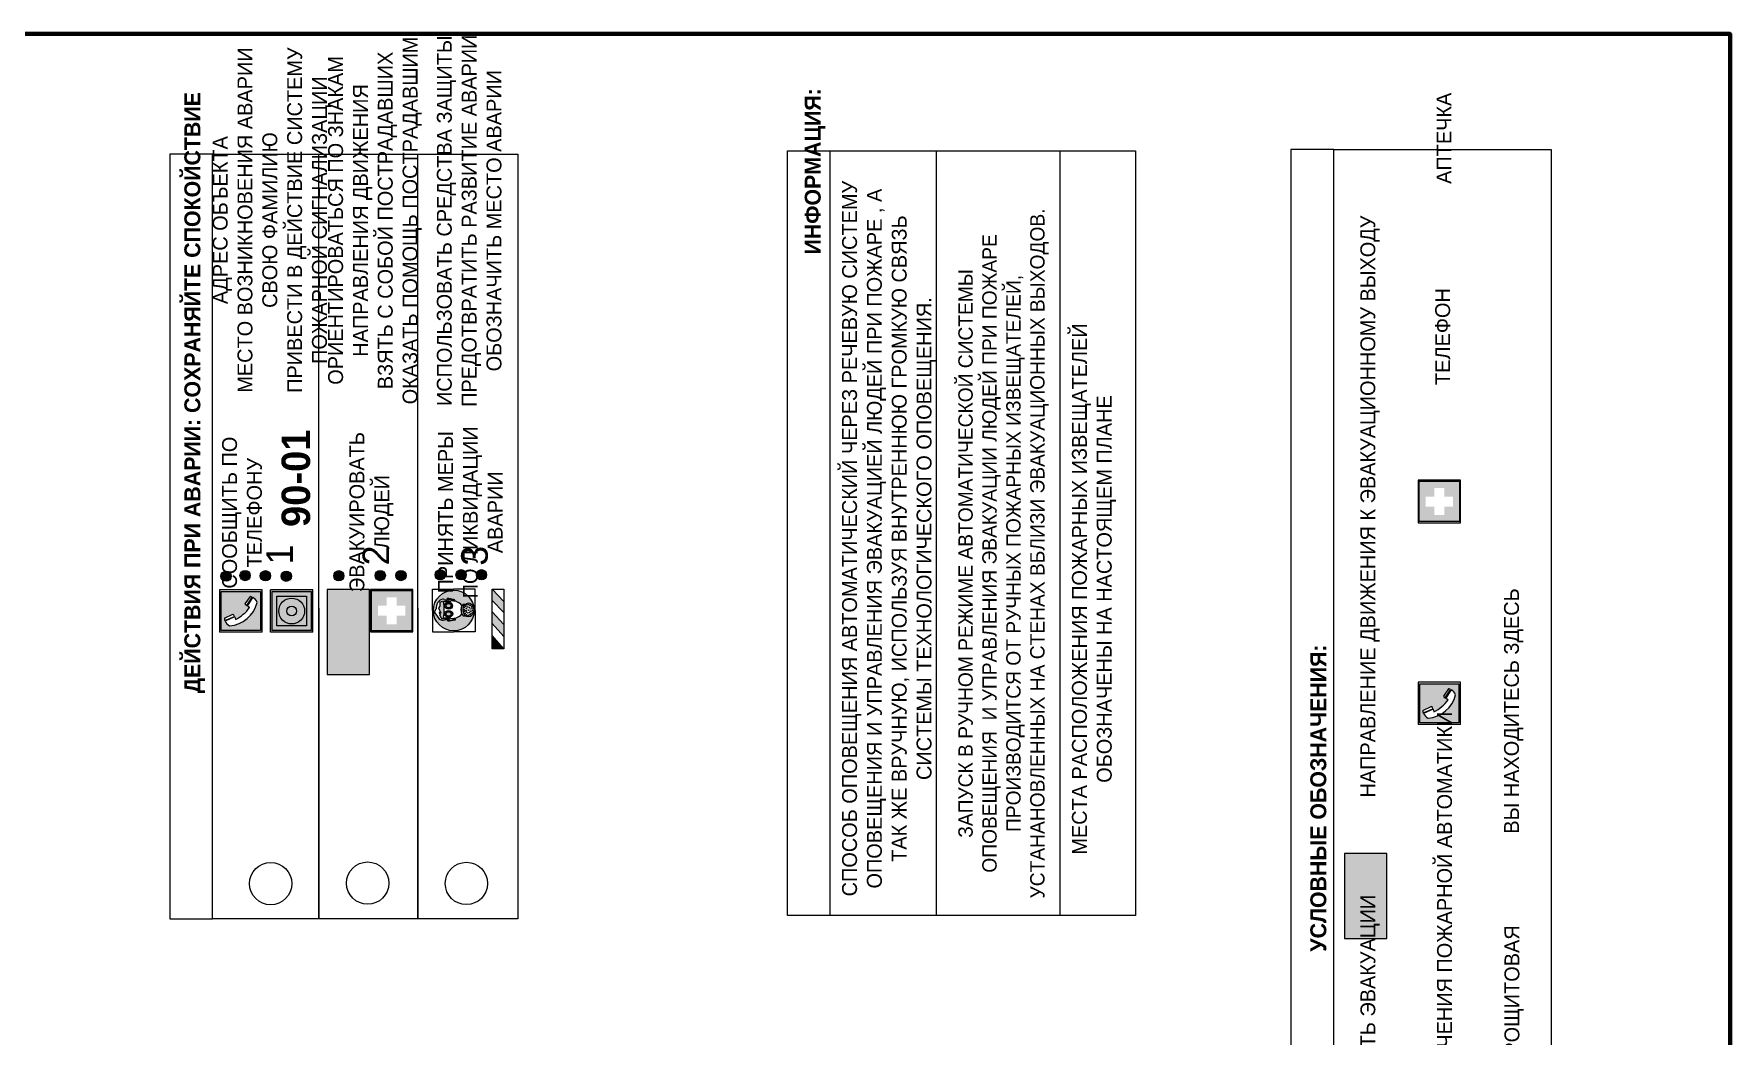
# Model space of a CAD drawing. Header units: millimetres. Extents: x 13810 to 67229, y 12374 to 21950.
# Drawn here: x 26158.4 to 26477.2, y 20079.4 to 20267.8 of the extents above; entities that cross this region are included whole.
import ezdxf

# ---------------------------------------------------------------- set-up
doc = ezdxf.new("R2010")
doc.units = ezdxf.units.MM
doc.layers.add('План_Штампы', color=7, linetype='Continuous')
doc.styles.add('обычный', font='arial.ttf')

# ---------------------------------------------------------------- blocks, each defined once
blk = doc.blocks.new('A$C38D26F80')
h = blk.add_hatch(color=5)
h.dxf.hatch_style = 1
h.paths.add_polyline_path([(-8.77, -4.48, 1), (-0.19, -4.48, 1)])
h.paths.add_polyline_path([(-6.75, -3.58), (-6.75, -3.31), (-6.62, -3.22), (-6.5, -3.22), (-6.42, -3.3), (-6.39, -3.28), (-6.59, -2.23), (-6.59, -2.01), (-6.38, -1.58), (-4.76, -0.4), (-4.13, -0.79, -0.362848), (-2.1, -2.1, -0.201049), (-2.17, -2.48, 0.085434), (-2.26, -3.13), (-1.9, -3.16), (-2.25, -4.7), (-2.4, -4.59), (-2.43, -4.34), (-2.36, -4.34), (-2.14, -3.34), (-2.47, -3.42), (-2.58, -1.95), (-2.77, -1.58), (-3.58, -1.52), (-3.92, -1.26), (-5.05, -1.73), (-4.87, -1.39), (-5.41, -1.6), (-5.41, -1.46), (-6.13, -1.87), (-6.18, -3.5), (-6.56, -3.47), (-6.37, -4.59), (-6.16, -4.43), (-6.16, -4.66), (-6.36, -4.79), (-6.37, -4.8), (-6.51, -4.76)], flags=16)
h.paths.add_polyline_path([(-6.51, -4.76), (-6.36, -4.79), (-6.37, -4.8)], flags=0)
h.paths.add_polyline_path([(-5.92, -2.34, 0.089508), (-2.67, -2.35), (-2.48, -3.88, -0.268602), (-3.4, -6.18, 0.262449), (-5.2, -6.18, -0.268602), (-6.11, -3.88)], flags=16)
edge = h.paths.add_edge_path(flags=16)
edge.add_ellipse((-5.19, -3.41), major_axis=(0, 0.842), ratio=0.848992, start_angle=0, end_angle=360)
edge = h.paths.add_edge_path(flags=0)
edge.add_ellipse((-5.19, -3.39), major_axis=(0, 0.665), ratio=0.853798, start_angle=0, end_angle=360)
edge = h.paths.add_edge_path(flags=0)
edge.add_ellipse((-5.19, -3.4), major_axis=(0, 0.528), ratio=0.864094, start_angle=0, end_angle=360)
edge = h.paths.add_edge_path(flags=16)
edge.add_ellipse((-3.47, -3.4), major_axis=(0, 0.842), ratio=0.848992, start_angle=0, end_angle=360)
h.paths.add_polyline_path([(-3.13, -6.45), (-3.13, -6.84, 0.383174), (-5.57, -6.85), (-5.57, -6.49, -0.369952)], flags=16)
edge = h.paths.add_edge_path(flags=0)
edge.add_ellipse((-3.47, -3.39), major_axis=(0, 0.665), ratio=0.853798, start_angle=0, end_angle=360)
edge = h.paths.add_edge_path(flags=0)
edge.add_ellipse((-3.47, -3.4), major_axis=(0, 0.528), ratio=0.864094, start_angle=0, end_angle=360)
edge = h.paths.add_edge_path(flags=16)
edge.add_ellipse((-4.34, -7.57), major_axis=(-1.48, 0), ratio=0.744955, start_angle=0, end_angle=360)
h.paths.add_polyline_path([(-5.01, -6.85, -1), (-5.15, -6.85, -1)], flags=0)
h.paths.add_polyline_path([(-5.33, -7.14, -1), (-5.47, -7.14, -1)], flags=0)
h.paths.add_polyline_path([(-4.61, -6.71, -1), (-4.74, -6.71, -1)], flags=16)
h.paths.add_polyline_path([(-5.43, -7.51, -1), (-5.57, -7.51, -1)], flags=0)
h.paths.add_polyline_path([(-4.26, -6.67, -1), (-4.4, -6.67, -1)], flags=16)
h.paths.add_polyline_path([(-4.74, -7.14, -1), (-4.88, -7.14, -1)], flags=0)
h.paths.add_polyline_path([(-4.93, -7.43, -1), (-5.07, -7.43, -1)], flags=0)
h.paths.add_polyline_path([(-4.41, -7.07, -1), (-4.54, -7.07, -1)], flags=0)
h.paths.add_polyline_path([(-5.33, -7.87, -1), (-5.46, -7.87, -1)], flags=0)
h.paths.add_polyline_path([(-3.8, -6.71, -1), (-3.94, -6.71, -1)], flags=16)
h.paths.add_polyline_path([(-4.85, -7.78, -1), (-4.98, -7.78, -1)], flags=0)
h.paths.add_polyline_path([(-3.96, -7.14, -1), (-4.1, -7.14, -1)], flags=0)
h.paths.add_polyline_path([(-4.33, -7.53, -1), (-4.47, -7.53, -1)], flags=0)
h.paths.add_polyline_path([(-5.09, -8.12, -1), (-5.23, -8.12, -1)], flags=0)
h.paths.add_polyline_path([(-3.5, -6.94, -1), (-3.64, -6.94, -1)], flags=0)
h.paths.add_polyline_path([(-4.54, -7.97, -1), (-4.68, -7.97, -1)], flags=0)
h.paths.add_polyline_path([(-3.66, -7.39, -1), (-3.8, -7.39, -1)], flags=0)
h.paths.add_polyline_path([(-4.73, -8.35, -1), (-4.86, -8.35, -1)], flags=0)
h.paths.add_polyline_path([(-4.09, -7.96, -1), (-4.23, -7.96, -1)], flags=0)
h.paths.add_polyline_path([(-3.77, -7.74, -1), (-3.91, -7.74, -1)], flags=0)
h.paths.add_polyline_path([(-3.22, -7.27, -1), (-3.35, -7.27, -1)], flags=0)
h.paths.add_polyline_path([(-4.34, -8.4, -1), (-4.47, -8.4, -1)], flags=0)
h.paths.add_polyline_path([(-3.16, -7.61, -1), (-3.3, -7.61, -1)], flags=0)
h.paths.add_polyline_path([(-3.9, -8.35, -1), (-4.04, -8.35, -1)], flags=0)
h.paths.add_polyline_path([(-3.32, -7.91, -1), (-3.46, -7.91, -1)], flags=0)
h.paths.add_polyline_path([(-3.55, -8.23, -1), (-3.69, -8.23, -1)], flags=0)
at = {"color": 5, "lineweight": 5}
for p, q in [((-4.48, 0), (-8.96, 0)), ((-8.96, 0), (-8.96, -4.48)), ((-4.48, 0), (0, 0)), ((0, 0), (0, -4.48)), ((-6.75, -3.31), (-6.62, -3.22)), ((-6.75, -3.58), (-6.75, -3.31)), ((-6.62, -3.22), (-6.5, -3.22)), ((-6.59, -2.01), (-6.38, -1.58)), ((-6.59, -2.23), (-6.59, -2.01)), ((-6.39, -3.28), (-6.59, -2.23)), ((-6.18, -3.5), (-6.56, -3.47)), ((-6.56, -3.47), (-6.37, -4.59)), ((-6.5, -3.22), (-6.42, -3.3)), ((-6.42, -3.3), (-6.39, -3.28)), ((-6.38, -1.58), (-4.76, -0.4)), ((-6.13, -1.87), (-6.18, -3.5)), ((-5.41, -1.46), (-6.13, -1.87)), ((-5.92, -2.34), (-6.11, -3.88)), ((-4.87, -1.39), (-5.41, -1.6)), ((-5.41, -1.6), (-5.41, -1.46)), ((-3.92, -1.26), (-5.05, -1.73)), ((-5.05, -1.73), (-4.87, -1.39)), ((-4.76, -0.4), (-4.13, -0.79)), ((-3.58, -1.52), (-3.92, -1.26)), ((-2.77, -1.58), (-3.58, -1.52)), ((-2.58, -1.95), (-2.77, -1.58)), ((-2.67, -2.34), (-2.48, -3.88)), ((-2.47, -3.42), (-2.58, -1.95)), ((-2.14, -3.34), (-2.47, -3.42)), ((-2.36, -4.34), (-2.14, -3.34)), ((-1.9, -3.16), (-2.26, -3.13)), ((-2.25, -4.7), (-1.9, -3.16)), ((-8.96, -8.96), (-8.96, -4.48)), ((-6.51, -4.76), (-6.75, -3.58)), ((-6.37, -4.8), (-6.51, -4.76)), ((-6.37, -4.59), (-6.16, -4.43)), ((-6.16, -4.66), (-6.37, -4.8)), ((-6.16, -4.43), (-6.16, -4.66)), ((-5.57, -6.49), (-5.57, -6.85)), ((-3.13, -6.45), (-3.13, -6.84)), ((-2.43, -4.34), (-2.4, -4.59)), ((-2.43, -4.34), (-2.36, -4.34)), ((-2.4, -4.59), (-2.25, -4.7)), ((0, -8.96), (0, -4.48)), ((-4.48, -8.96), (-8.96, -8.96)), ((-4.48, -8.96), (0, -8.96))]:
    blk.add_line(p, q, dxfattribs=at)
at = {"color": 5}
for p, q in [((-6.75, -3.31), (-6.62, -3.22)), ((-6.75, -3.58), (-6.75, -3.31)), ((-6.62, -3.22), (-6.5, -3.22)), ((-6.59, -2.01), (-6.38, -1.58)), ((-6.59, -2.23), (-6.59, -2.01)), ((-6.39, -3.28), (-6.59, -2.23)), ((-6.18, -3.5), (-6.56, -3.47)), ((-6.56, -3.47), (-6.37, -4.59)), ((-6.5, -3.22), (-6.42, -3.3)), ((-6.42, -3.3), (-6.39, -3.28)), ((-6.38, -1.58), (-4.76, -0.4)), ((-6.13, -1.87), (-6.18, -3.5)), ((-5.41, -1.46), (-6.13, -1.87)), ((-4.87, -1.39), (-5.41, -1.6)), ((-5.41, -1.6), (-5.41, -1.46)), ((-3.92, -1.26), (-5.05, -1.73)), ((-5.05, -1.73), (-4.87, -1.39)), ((-4.76, -0.4), (-4.13, -0.79)), ((-3.58, -1.52), (-3.92, -1.26)), ((-2.77, -1.58), (-3.58, -1.52)), ((-2.58, -1.95), (-2.77, -1.58)), ((-2.47, -3.42), (-2.58, -1.95)), ((-2.14, -3.34), (-2.47, -3.42)), ((-2.36, -4.34), (-2.14, -3.34)), ((-2.26, -3.13), (-1.9, -3.16)), ((-1.9, -3.16), (-2.25, -4.7)), ((-6.51, -4.76), (-6.75, -3.58)), ((-6.37, -4.8), (-6.51, -4.76)), ((-6.36, -4.79), (-6.51, -4.76)), ((-6.37, -4.59), (-6.16, -4.43)), ((-6.16, -4.66), (-6.37, -4.8)), ((-6.16, -4.66), (-6.36, -4.79)), ((-6.16, -4.43), (-6.16, -4.66)), ((-2.4, -4.59), (-2.43, -4.34)), ((-2.43, -4.34), (-2.36, -4.34)), ((-2.25, -4.7), (-2.4, -4.59))]:
    blk.add_line(p, q, dxfattribs=at)
at = {"color": 5, "lineweight": 5}
for centre, radius in [((-4.48, -4.48), 4.29), ((-5.4, -7.14), 0.0678), ((-5.08, -6.85), 0.0678), ((-4.81, -7.14), 0.0678), ((-4.67, -6.71), 0.0678), ((-4.47, -7.07), 0.0678), ((-4.33, -6.67), 0.0678), ((-4.03, -7.14), 0.0678), ((-3.87, -6.71), 0.0678), ((-3.57, -6.94), 0.0678), ((-5.5, -7.51), 0.0678), ((-5.4, -7.87), 0.0678), ((-5.16, -8.12), 0.0678), ((-5, -7.43), 0.0678), ((-4.91, -7.78), 0.0678), ((-4.79, -8.35), 0.0678), ((-4.61, -7.97), 0.0678), ((-4.4, -7.53), 0.0678), ((-4.4, -8.4), 0.0678), ((-4.16, -7.96), 0.0678), ((-3.97, -8.35), 0.0678), ((-3.84, -7.74), 0.0678), ((-3.73, -7.39), 0.0678), ((-3.62, -8.23), 0.0678), ((-3.39, -7.91), 0.0678), ((-3.28, -7.27), 0.0678), ((-3.23, -7.61), 0.0678)]:
    blk.add_circle(centre, radius, dxfattribs=at)
for centre, radius, start, end in [((-4.28, 6.66), 9.15, 259.6987, 280.1569), ((-0.47, -3.05), 1.79, 161.5846, 182.4584), ((-2.6, -2.2), 0.513, 326.4781, 11.7739), ((-3.66, -4.24), 2.47, 171.573, 231.7124), ((-4.33, -7.88), 1.87, 50.358, 131.5662), ((-4.34, -8.2), 1.82, 48.4943, 132.3565), ((-4.3, -7.78), 1.83, 60.5889, 119.4111), ((-4.93, -4.24), 2.47, 308.2876, 8.427)]:
    blk.add_arc(centre, radius, start, end, dxfattribs=at)
at = {"color": 5}
for centre, radius, start, end in [((-3.89, -2.66), 1.88, 17.387, 97.1599), ((-0.35, -3.07), 1.91, 162.2553, 181.7878), ((-2.6, -2.2), 0.511, 326.3906, 11.8614)]:
    blk.add_arc(centre, radius, start, end, dxfattribs=at)
at = {"color": 5, "lineweight": 5}
for centre, major_axis, ratio in [((-5.19, -3.41), (0, 0.842), 0.848992), ((-5.19, -3.39), (0, 0.665), 0.853798), ((-5.19, -3.4), (0, 0.528), 0.864094), ((-3.47, -3.4), (0, 0.842), 0.848992), ((-3.47, -3.39), (0, 0.665), 0.853798), ((-3.47, -3.4), (0, 0.528), 0.864094), ((-4.34, -7.57), (-1.48, 0), 0.744955)]:
    blk.add_ellipse(centre, major_axis=major_axis, ratio=ratio, dxfattribs=at)
blk = doc.blocks.new('A$C47DD6509')
at = {"lineweight": 5}
for points in [[(-8.69, 0), (-11.19, 0), (-11.19, -2.22)], [(-4.22, 0), (-6.45, 0), (-8.91, -2.22), (-6.61, -2.22)], [(0, 0), (-2.09, 0), (-4.36, -2.22), (-2.29, -2.22)]]:
    blk.add_hatch(color=242, dxfattribs=at).paths.add_polyline_path(points)
at = {"color": 242, "lineweight": 5}
for p, q in [((-11.19, -2.22), (-8.69, 0)), ((-11.19, -2.22), (-11.19, 0)), ((-11.19, 0), (-8.69, 0)), ((-11.19, 0), (0, 0)), ((-8.91, -2.22), (-6.45, 0)), ((-6.61, -2.22), (-4.22, 0)), ((-4.36, -2.22), (-2.09, 0)), ((-2.29, -2.22), (0, 0)), ((0, 0), (0, -2.22)), ((0, -2.22), (-11.19, -2.22))]:
    blk.add_line(p, q, dxfattribs=at)
blk = doc.blocks.new('A$C32E8229D')
at = {"true_color": 0xffffff}
blk.add_hatch(color=7, dxfattribs=at).paths.add_polyline_path([(0, 0), (0, -8), (16, -8), (16, 0)])
h = blk.add_hatch(color=126)
h.paths.add_polyline_path([(0.2, -0.2), (15.8, -0.2), (15.8, -7.8), (0.2, -7.8)])
h.paths.add_polyline_path([(13.49, -2.05), (12.08, -2.05), (11.37, -2.63, 0.162397), (11.29, -2.84), (11.29, -3.63), (10.35, -3.63), (10.35, -4.05), (11.68, -4.05), (11.68, -3.48), (12.26, -4.28), (11.29, -5.1), (11.29, -6.78), (11.85, -6.78), (11.85, -5.44), (12.8, -4.64), (12.8, -5.94), (14.46, -5.94), (14.46, -5.39), (13.45, -5.39), (13.45, -3.97), (12.46, -2.59), (13.15, -2.59), (13.69, -3.34), (14.18, -3)], flags=16)
h.paths.add_polyline_path([(10.74, -1.82, 1), (11.8, -1.82, 1)], flags=16)
h.paths.add_polyline_path([(9.39, -3.59), (5.99, -3.59), (6.56, -3.03), (5.91, -3.03), (5.1, -3.83), (5.91, -4.64), (6.56, -4.64), (5.99, -4.09), (9.39, -4.09)], flags=16)
h.paths.add_polyline_path([(4.29, -1.08), (1.72, -1.08), (1.72, -6.6), (4.29, -6.6)], flags=16)
at = {"color": 126}
blk.add_lwpolyline([(16, -8), (0, -8), (0, 0), (16, 0)], close=True, dxfattribs=at)
blk = doc.blocks.new('A$C18900ED3')
h = blk.add_hatch(color=126)
h.paths.add_polyline_path([(-0.18, -0.18), (-7.02, -0.18), (-7.02, -7.02), (-0.18, -7.02)])
h.paths.add_polyline_path([(-5.89, -4.46), (-5.89, -2.77), (-4.46, -2.77), (-4.46, -1.31), (-2.77, -1.31), (-2.77, -2.77), (-1.33, -2.77), (-1.33, -4.46), (-2.77, -4.46), (-2.77, -5.89), (-4.46, -5.89), (-4.46, -4.46)], flags=16)
at = {"color": 126}
for p, q in [((-7.2, 0), (-7.2, -7.2)), ((0, 0), (-7.2, 0)), ((0, -7.2), (0, 0)), ((-7.02, -7.02), (-7.02, -0.18)), ((-7.02, -0.18), (-0.18, -0.18)), ((-0.18, -0.18), (-0.18, -7.02)), ((-7.2, -7.2), (0, -7.2)), ((-0.18, -7.02), (-7.02, -7.02))]:
    blk.add_line(p, q, dxfattribs=at)
blk = doc.blocks.new('A$C456E1F9C')
at = {"lineweight": 5}
h = blk.add_hatch(color=242, dxfattribs=at)
h.paths.add_polyline_path([(0.51, -1.47), (0.51, -13.26), (12.29, -13.26), (12.29, -1.47)])
h.paths.add_polyline_path([(5.42, -4.95, -0.254479), (4.78, -5.4), (3.52, -2.53, -0.209735), (4.23, -2.4)], flags=16)
h.paths.add_polyline_path([(8.53, -8.6), (10.87, -10.17), (10.54, -10.76), (8.03, -9.13, -0.192251)], flags=16)
h.paths.add_polyline_path([(4.61, -5.49, 0.005518), (3.87, -5.72, 0.128647), (7.49, -10.01, 0.00809), (7.83, -9.33), (10.47, -10.97, -0.16736), (8.99, -12.25, -0.327862), (1.95, -3.95, -0.166952), (3.36, -2.62)], flags=16)
at = {"color": 242, "lineweight": 5}
for p, q in [((0, -13.77), (0, -0.97)), ((12.8, -0.97), (0, -0.97)), ((4.61, -5.49), (3.36, -2.62)), ((3.52, -2.53), (4.78, -5.4)), ((4.23, -2.4), (5.42, -4.95)), ((12.8, -13.77), (12.8, -0.97)), ((7.83, -9.33), (10.47, -10.97)), ((8.03, -9.13), (10.54, -10.76)), ((10.81, -10.12), (8.53, -8.6)), ((10.8, -10.3), (10.81, -10.12)), ((0, -13.77), (12.8, -13.77)), ((10.54, -10.76), (10.8, -10.3))]:
    blk.add_line(p, q, dxfattribs=at)
blk.add_lwpolyline([(0.51, -1.47), (12.29, -1.47), (12.29, -13.26), (0.51, -13.26)], close=True, dxfattribs=at)
for centre, radius, start, end in [((4.59, -5.34), 2.99, 114.2845, 152.1974), ((11.12, -3.31), 9.19, 183.9915, 256.6009), ((4.02, -3.27), 0.891, 76.3284, 123.7092), ((4.68, -4.59), 0.824, 276.9621, 334.0723), ((14.98, -39.1), 35.17, 107.1487, 108.4135), ((13.86, -0.94), 11.08, 205.5536, 234.8762), ((-13.31, 0.8), 23.44, 332.5487, 334.4027), ((8.94, -9.5), 0.989, 114.4092, 157.9388), ((7.87, -9.46), 3, 291.9291, 329.9329)]:
    blk.add_arc(centre, radius, start, end, dxfattribs=at)
blk = doc.blocks.new('A$C54414219')
at = {"true_color": 0xffffff}
h = blk.add_hatch(color=7, dxfattribs=at)
h.paths.add_polyline_path([(2.39, -9.45), (2.39, -18.3), (11.23, -18.3), (11.23, -9.45)], flags=0)
h.paths.add_polyline_path([(10.71, -13.87, -1), (2.92, -13.87, -1)], flags=0)
h.paths.add_polyline_path([(8.3, -13.87, -1), (5.33, -13.87, -1)], flags=0)
h.paths.add_polyline_path([(0.41, -7.47), (0.41, -20.27), (13.21, -20.27), (13.21, -7.47)])
h.paths.add_polyline_path([(0.92, -19.77), (12.71, -19.77), (12.71, -7.98), (0.92, -7.98)], flags=16)
h.paths.add_polyline_path([(11.23, -9.45), (11.23, -18.3), (2.39, -18.3), (2.39, -9.45)], flags=0)
at = {"lineweight": 5}
h = blk.add_hatch(color=242, dxfattribs=at)
h.paths.add_polyline_path([(12.71, -7.98), (0.92, -7.98), (0.92, -19.77), (12.71, -19.77)])
h.paths.add_polyline_path([(11.23, -18.3), (2.39, -18.3), (2.39, -9.45), (11.23, -9.45)], flags=16)
h.paths.add_polyline_path([(10.71, -13.87, -1), (2.92, -13.87, -1)], flags=0)
h.paths.add_polyline_path([(8.3, -13.87, -1), (5.33, -13.87, -1)], flags=0)
at = {"true_color": 0xffffff}
h = blk.add_hatch(color=7, dxfattribs=at)
h.paths.add_polyline_path([(2.39, -9.45), (2.39, -18.3), (11.23, -18.3), (11.23, -9.45)])
h.paths.add_polyline_path([(10.71, -13.87, -1), (2.92, -13.87, -1)], flags=16)
h.paths.add_polyline_path([(8.3, -13.87, -1), (5.33, -13.87, -1)], flags=0)
at = {"lineweight": 5}
h = blk.add_hatch(color=242, dxfattribs=at)
h.paths.add_polyline_path([(2.92, -13.87, 1), (10.71, -13.87, 1)])
h.paths.add_polyline_path([(8.3, -13.87, -1), (5.33, -13.87, -1)], flags=16)
at = {"color": 242, "lineweight": 5}
for p, q in [((0.41, -20.27), (0.41, -7.47)), ((0.41, -7.47), (13.21, -7.47)), ((0.41, -7.47), (13.21, -7.47)), ((13.21, -20.27), (13.21, -7.47)), ((0.41, -20.27), (13.21, -20.27))]:
    blk.add_line(p, q, dxfattribs=at)
for points in [[(0.92, -7.98), (12.71, -7.98), (12.71, -19.77), (0.92, -19.77)], [(2.39, -9.45), (11.23, -9.45), (11.23, -18.3), (2.39, -18.3)]]:
    blk.add_lwpolyline(points, close=True, dxfattribs=at)
for radius in [3.89, 1.49]:
    blk.add_circle((6.81, -13.87), radius, dxfattribs=at)

msp = doc.modelspace()

# ---------------------------------------------------------------- hatches: boundary and pattern name
at = {"lineweight": 0}
h = msp.add_hatch(color=256, dxfattribs=at)
h.dxf.hatch_style = 1
h.paths.add_polyline_path([(26194.49, 20164.91, 1), (26194.49, 20166.84, 1)])
h = msp.add_hatch(color=256, dxfattribs=at)
h.dxf.hatch_style = 1
h.paths.add_polyline_path([(26198.08, 20165.01, 1), (26198.08, 20166.95, 1)])
h = msp.add_hatch(color=256, dxfattribs=at)
h.dxf.hatch_style = 1
h.paths.add_polyline_path([(26201.89, 20164.97, 1), (26201.89, 20166.91, 1)])
h = msp.add_hatch(color=256, dxfattribs=at)
h.dxf.hatch_style = 1
h.paths.add_polyline_path([(26205.82, 20164.89, 1), (26205.82, 20166.82, 1)])
h = msp.add_hatch(color=256, dxfattribs=at)
h.dxf.hatch_style = 1
h.paths.add_polyline_path([(26215.7, 20164.98, 1), (26215.7, 20166.91, 1)])
h = msp.add_hatch(color=256, dxfattribs=at)
h.dxf.hatch_style = 1
h.paths.add_polyline_path([(26223.48, 20165.02, 1), (26223.48, 20166.95, 1)])
h = msp.add_hatch(color=256, dxfattribs=at)
h.dxf.hatch_style = 1
h.paths.add_polyline_path([(26227.38, 20165.01, 1), (26227.38, 20166.94, 1)])
h = msp.add_hatch(color=256, dxfattribs=at)
h.dxf.hatch_style = 1
h.paths.add_polyline_path([(26234.74, 20165.17, 1), (26234.74, 20167.1, 1)])
h = msp.add_hatch(color=256, dxfattribs=at)
h.dxf.hatch_style = 1
h.paths.add_polyline_path([(26238.68, 20165.16, 1), (26238.68, 20167.09, 1)])
h = msp.add_hatch(color=256, dxfattribs=at)
h.dxf.hatch_style = 1
h.paths.add_polyline_path([(26242.52, 20165.16, 1), (26242.52, 20167.1, 1)])

# ---------------------------------------------------------------- linework, layer by layer
at = {"color": 2, "lineweight": 100}
msp.add_lwpolyline([(25877.24, 20267.83), (26477.24, 20267.83), (26477.24, 19872.83), (25877.24, 19872.83)], close=True, dxfattribs=at)
for points in [[(26191.96, 20101.43), (26191.96, 20245.2), (26183.91, 20245.2), (26183.91, 20101.43)], [(26191.96, 20101.43), (26191.96, 20245.2), (26249.36, 20245.2), (26249.36, 20101.43)], [(26402.74, 19903.02), (26402.74, 20246.12), (26394.68, 20246.12), (26394.68, 19903.02)], [(26402.74, 19903.02), (26402.74, 20246.12), (26443.63, 20246.12), (26443.63, 19903.02)]]:
    msp.add_lwpolyline(points, close=True)
for points in [[(26211.95, 20159.85), (26211.95, 20101.43), (26211.95, 20245.2)], [(26230.53, 20159.85), (26230.53, 20101.43), (26230.53, 20245.2)]]:
    msp.add_lwpolyline(points)
at = {"color": 0}
msp.add_lwpolyline([(26300.02, 20102.07), (26300.02, 20245.84), (26365.47, 20245.84), (26365.47, 20102.07)], close=True, dxfattribs=at)
for points in [[(26308.07, 20102.07), (26308.07, 20245.84)], [(26328.06, 20102.07), (26328.06, 20245.84)], [(26351.31, 20102.07), (26351.31, 20245.84)]]:
    msp.add_lwpolyline(points, dxfattribs=at)
for centre, radius in [((26194.49, 20165.87), 0.966), ((26198.08, 20165.98), 0.966), ((26201.89, 20165.94), 0.966), ((26205.82, 20165.86), 0.966), ((26215.7, 20165.94), 0.966), ((26223.48, 20165.98), 0.966), ((26227.38, 20165.98), 0.966), ((26234.74, 20166.13), 0.966), ((26238.68, 20166.13), 0.966), ((26242.52, 20166.13), 0.966), ((26202.88, 20108.06), 3.98), ((26221.11, 20108.15), 3.98), ((26239.68, 20108.09), 3.98)]:
    msp.add_circle(centre, radius)

# ---------------------------------------------------------------- block references
at = {"rotation": 90}
for name, p, xscale, yscale, zscale in [('A$C18900ED3', (26418.58, 20183.92), 1.111111111007631, 1.111111111007631, 1.111111111007631), ('A$C456E1F9C', (26192.68, 20155.32), 0.625, 0.625, 0.625), ('A$C54414219', (26198.16, 20155.06), 0.625, 0.625, 0.625), ('A$C18900ED3', (26221.63, 20163.38), 1.111111111007631, 1.111111111007631, 1.111111111007631), ('A$C38D26F80', (26233.3, 20163.41), 0.8928571427240968, 0.8928571427240968, 0.8928571427240968), ('A$C456E1F9C', (26417.98, 20137.96), 0.625, 0.625, 0.625)]:
    msp.add_blockref(name, p, dxfattribs=dict(at, xscale=xscale, yscale=yscale, zscale=zscale))
at = {"xscale": -1, "rotation": 90}
msp.add_blockref('A$C32E8229D', (26213.48, 20163.38), dxfattribs=at)
at = {"color": 242, "true_color": 0xc1121c, "rotation": 90}
msp.add_blockref('A$C47DD6509', (26244.52, 20163.41), dxfattribs=at)
at = {"layer": 'План_Штампы', "color": 126, "true_color": 0x008754, "xscale": -1, "rotation": 90}
msp.add_blockref('A$C32E8229D', (26404.73, 20113.73), dxfattribs=at)

# ---------------------------------------------------------------- texts
at = {"lineweight": 0, "attachment_point": 5, "rotation": 90, "style": 'обычный'}
for s, insert, char_height, width in [('\\pi-8.4,l8.4,t8.4;{\\fProxima Nova Rg|b0|i0|c204|p2;ОРИЕНТИРОВАТЬСЯ ПО ЗНАКАМ \\PНАПРАВЛЕНИЯ ДВИЖЕНИЯ\\PВЗЯТЬ С СОБОЙ ПОСТРАДАВШИХ\\PОКАЗАТЬ ПОМОЩЬ ПОСТРАДАВШИМ}', (26222.49, 20232.75), 2.8, 126.6484), ('\\pi-8.4,l8.4,t8.4;{\\fProxima Nova Rg|b0|i0|c204|p2;ИСПОЛЬЗОВАТЬ СРЕДСТВА ЗАЩИТЫ \\PПРЕДОТВРАТИТЬ РАЗВИТИЕ АВАРИИ\\PОБОЗНАЧИТЬ МЕСТО АВАРИИ}', (26240.21, 20232.7), 2.8, 126.6484), ('\\pi-8.4,l8.4,t8.4;{\\fProxima Nova Rg|b0|i0|c204|p2;АДРЕС ОБЪЕКТА\\PМЕСТО ВОЗНИКНОВЕНИЯ АВАРИИ\\PСВОЮ ФАМИЛИЮ\\PПРИВЕСТИ В ДЕЙСТВИЕ СИСТЕМУ \\PПОЖАРНОЙ СИГНАЛИЗАЦИИ}', (26203.12, 20232.82), 2.8, 126.6484), ('{\\fProxima Nova Rg|b1|i0|c204|p2;ДЕЙСТВИЯ ПРИ АВАРИИ: СОХРАНЯЙТЕ СПОКОЙСТВИЕ\\H1.6644x; }', (26188.59, 20200.38), 3, 175.1736), ('{\\fProxima Nova Rg|b1|i0|c204|p2;ИНФОРМАЦИЯ:\\H1.1997x; }', (26305.21, 20241.98), 3, 175.1736), ('\\pi-8.4,l8.4,t8.4;{\\fProxima Nova Rg|b0|i0|c204|p2;АПТЕЧКА\\H1.1667x; }', (26423.45, 20248.2), 2.8, 126.6484), ('{\\fProxima Nova Rg|b0|i0|c204|p2;СПОСОБ ОПОВЕЩЕНИЯ АВТОМАТИЧЕСКИЙ ЧЕРЕЗ РЕЧЕВУЮ СИСТЕМУ ОПОВЕЩЕНИЯ И УПРАВЛЕНИЯ ЭВАКУАЦИЕЙ ЛЮДЕЙ ПРИ ПОЖАРЕ , А ТАК ЖЕ ВРУЧНУЮ, ИСПОЛЬЗУЯ ВНУТРЕННЮЮ ГРОМКУЮ СВЯЗЬ СИСТЕМЫ ТЕХНОЛОГИЧЕСКОГО ОПОВЕЩЕНИЯ.}', (26319.11, 20172.93), 2.8, 137.0334), ('{\\fProxima Nova Rg|b0|i0|c204|p2;\\P\\pt8.1;ЗАПУСК В РУЧНОМ РЕЖИМЕ АВТОМАТИЧЕСКОЙ СИСТЕМЫ ОПОВЕЩЕНИЯ  И УПРАВЛЕНИЯ ЭВАКУАЦИИ ЛЮДЕЙ ПРИ ПОЖАРЕ ПРОИЗВОДИТСЯ ОТ РУЧНЫХ ПОЖАРНЫХ ИЗВЕЩАТЕЛЕЙ, УСТАНАНОВЛЕННЫХ НА СТЕНАХ ВБЛИЗИ ЭВАКУАЦИОННЫХ ВЫХОДОВ. }', (26338.4, 20170.14), 2.7, 131.4512), ('\\pi-8.4,l8.4,t8.4;{\\fProxima Nova Rg|b0|i0|c204|p2;НАПРАВЛЕНИЕ ДВИЖЕНИЯ К ЭВАКУАЦИОННОМУ ВЫХОДУ\\H1.1997x; }', (26409.54, 20178.95), 2.8, 126.6484), ('\\pi-8.4,l8.4,t8.4;{\\fProxima Nova Rg|b0|i0|c204|p2;ТЕЛЕФОН\\H1.1997x; }', (26423.22, 20210.92), 2.8, 126.6484), ('\\pt8.4;{\\fProxima Nova Rg|b0|i0|c204|p2;\\PМЕСТА РАСПОЛОЖЕНИЯ ПОЖАРНЫХ ИЗВЕЩАТЕЛЕЙ ОБОЗНАЧЕНЫ НА НАСТОЯЩЕМ ПЛАНЕ}', (26355.32, 20163.45), 2.8, 118.5618), ('{\\fProxima Nova Rg|b0|i0|c204|p2;ПРИНЯТЬ МЕРЫ \\PПО ЛИКВИДАЦИИ \\PАВАРИИ}', (26240.41, 20177.88), 2.8, 126.6484), ('{\\fProxima Nova Rg|b0|i0|c204|p2;СООБЩИТЬ ПО \\PТЕЛЕФОНУ}', (26197.5, 20177.81), 2.8, 126.6484), ('{\\fProxima Nova Rg|b1|i0|c204|p2;\\H1.0714x;90-01\\fProxima Nova Rg|b0|i0|c204|p2;\\H0.93331x; \\H1.3449x; }', (26207.65, 20184.28), 5, 126.6484), ('{\\fProxima Nova Rg|b0|i0|c204|p2;ЭВАКУИРОВАТЬ \\PЛЮДЕЙ}', (26221.83, 20177.92), 2.8, 126.6484), ('{\\fProxima Nova Rg|b0|i0|c204|p2;1\\H1.1667x; }', (26204.57, 20169.92), 5, 126.6484), ('{\\fProxima Nova Rg|b0|i0|c204|p2;2\\H1.1967x; }', (26222.65, 20169.77), 5, 126.6484), ('{\\fProxima Nova Rg|b0|i0|c204|p2;3\\H1.1967x; }', (26241.23, 20169.7), 5, 126.6484), ('\\pi-8.4,l8.4,t8.4;{\\fProxima Nova Rg|b0|i0|c204|p2;ВЫ НАХОДИТЕСЬ ЗДЕСЬ\\H1.1997x; }', (26436.55, 20140.52), 2.8, 126.6484), ('{\\fProxima Nova Rg|b1|i0|c204|p2;УСЛОВНЫЕ ОБОЗНАЧЕНИЯ:\\H1.1997x; }', (26399.85, 20124.14), 3, 175.1736), ('\\pi-8.4,l8.4,t8.4;{\\fProxima Nova Rg|b0|i0|c204|p2;КНОПКА ВКЛЮЧЕНИЯ ПОЖАРНОЙ АВТОМАТИКИ\\H1.6404x; }', (26423.57, 20095.24), 2.8, 126.6484), ('\\pi-8.4,l8.4,t8.4;{\\fProxima Nova Rg|b0|i0|c204|p2;ОСНОВНОЙ ПУТЬ ЭВАКУАЦИИ \\H1.6404x; }', (26409.55, 20077.54), 2.8, 126.6484), ('\\pi-8.4,l8.4,t8.4;{\\fProxima Nova Rg|b0|i0|c204|p2;ЭЛЕКТРОЩИТОВАЯ\\H1.1997x; }', (26436.63, 20081.91), 2.8, 126.6484)]:
    msp.add_mtext(s, dxfattribs=dict(at, insert=insert, char_height=char_height, width=width))

doc.saveas('drawing.dxf')
